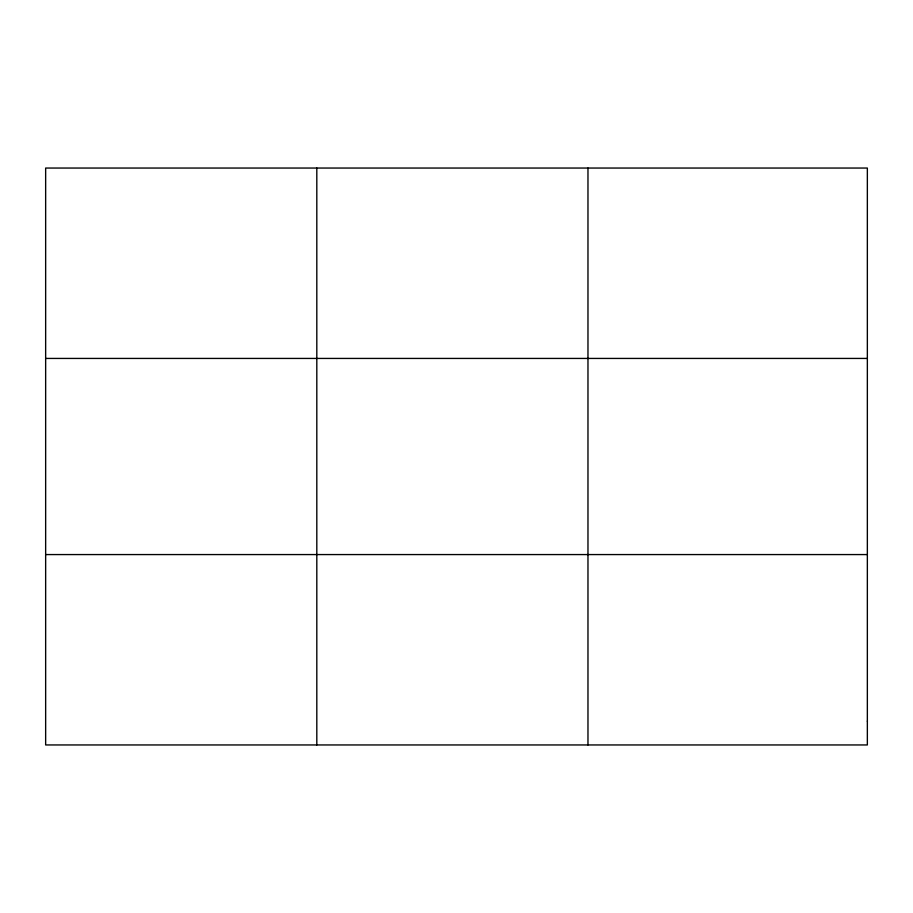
<?xml version="1.0" encoding="UTF-8"?>
<svg xmlns="http://www.w3.org/2000/svg" width="913" height="913" viewBox="0 0 913 913"><rect width="100%" height="100%" fill="white"/><g stroke="black" fill="none" stroke-linecap="round" stroke-linejoin="round"><path stroke-width="1.37" d="M316.811 168.049L316.811 744.951M587.972 168.049L587.972 744.951M45.65 358.432L867.35 358.432M45.65 554.568L867.35 554.568M867.35 721.156L867.35 744.951L45.65 744.951L45.65 168.049L867.35 168.049L867.35 721.156"/></g></svg>
